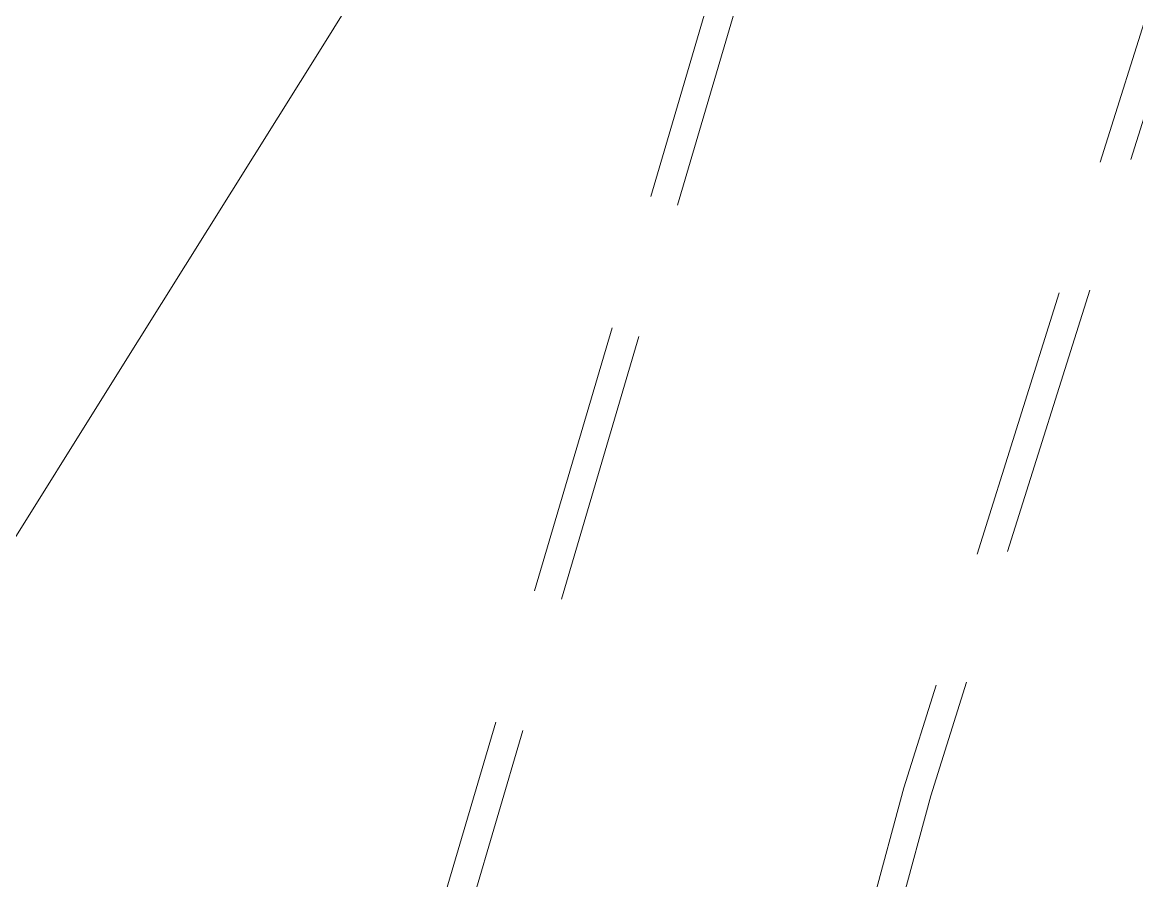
# Model space of a CAD drawing. Header units: metres. Extents: x 1753726 to 1755216, y 5920592 to 5921703.
# Drawn here: x 1755129.01 to 1755141.92, y 5921388.98 to 5921398.92 of the extents above; entities that cross this region are included whole.
import ezdxf

# ---------------------------------------------------------------- set-up
doc = ezdxf.new("R2010")
doc.units = ezdxf.units.M
doc.linetypes.add('HIDDEN2', pattern=[4.7625, 3.175, -1.5875])
for name, color, linetype, lineweight in [('A-DETL-____-MBND', 5, 'HIDDEN2', 9), ('A-FLOR-____-OTLN', 9, 'Continuous', 9), ('A-WALL-____-OTLN', 2, 'Continuous', 9)]:
    doc.layers.add(name, color=color, linetype=linetype, lineweight=lineweight)

# ---------------------------------------------------------------- blocks, each defined once
blk = doc.blocks.new('Main Tunnel - Main Tunnel-3912126-X-ARUP-GL-HERNE_BAY_ALIGNMENT')
at = {"layer": 'A-DETL-____-MBND', "flags": 128}
for points in [[(691.226, 116.061), (689.706, 131.897), (688.82, 147.781), (688.57, 163.688), (688.957, 179.592), (689.979, 195.468), (691.635, 211.291), (693.922, 227.034), (696.838, 242.674), (700.376, 258.184), (704.532, 273.541), (709.298, 288.719), (714.668, 303.694), (720.632, 318.443), (727.182, 332.941), (734.306, 347.166), (738.614, 355.134)], [(691.551, 116.098), (690.032, 131.921), (689.147, 147.793), (688.898, 163.687), (689.284, 179.578), (690.305, 195.441), (691.96, 211.25), (694.245, 226.981), (697.158, 242.607), (700.694, 258.105), (704.846, 273.449), (709.609, 288.615), (714.974, 303.578), (720.934, 318.314), (727.477, 332.8), (734.595, 347.014), (738.9, 354.975)], [(702.498, 283.439), (697.948, 267.993), (694.019, 252.378), (690.718, 236.618), (688.05, 220.738), (686.019, 204.765), (684.628, 188.723), (683.88, 172.638), (683.776, 156.537), (684.316, 140.444), (685.498, 124.385), (686.431, 115.503)], [(702.81, 283.34), (698.264, 267.907), (694.338, 252.304), (691.04, 236.557), (688.374, 220.69), (686.344, 204.73), (684.955, 188.701), (684.207, 172.63), (684.103, 156.541), (684.643, 140.461), (685.824, 124.416), (686.756, 115.541)]]:
    blk.add_lwpolyline(points, dxfattribs=at)
blk = doc.blocks.new('308492-ARUP-STPW-MOD-1600_rvt-1-X-ARUP-GL-HERNE_BAY_ALIGNMENT')
at = {"layer": 'A-WALL-____-OTLN'}
blk.add_blockref('Main Tunnel - Main Tunnel-3912126-X-ARUP-GL-HERNE_BAY_ALIGNMENT', (1754434.685, 5921116.511), dxfattribs=at)
blk = doc.blocks.new('308492-ARUP-STRW-MOD-1700_rvt-1-X-ARUP-GL-HERNE_BAY_ALIGNMENT')
at = {"layer": 'A-FLOR-____-OTLN'}
for p, q in [((1755134.534, 5921401.925), (1755132.505, 5921398.681)), ((1755132.505, 5921398.681), (1755134.534, 5921401.925)), ((1755132.505, 5921398.681), (1755130.083, 5921394.808)), ((1755130.083, 5921394.808), (1755132.505, 5921398.681)), ((1755130.083, 5921394.808), (1755127.404, 5921390.525)), ((1755127.404, 5921390.525), (1755130.083, 5921394.808))]:
    blk.add_line(p, q, dxfattribs=at)

msp = doc.modelspace()

# ---------------------------------------------------------------- block references
for name in ['308492-ARUP-STPW-MOD-1600_rvt-1-X-ARUP-GL-HERNE_BAY_ALIGNMENT', '308492-ARUP-STRW-MOD-1700_rvt-1-X-ARUP-GL-HERNE_BAY_ALIGNMENT']:
    msp.add_blockref(name, (0, 0))

doc.saveas('drawing.dxf')
